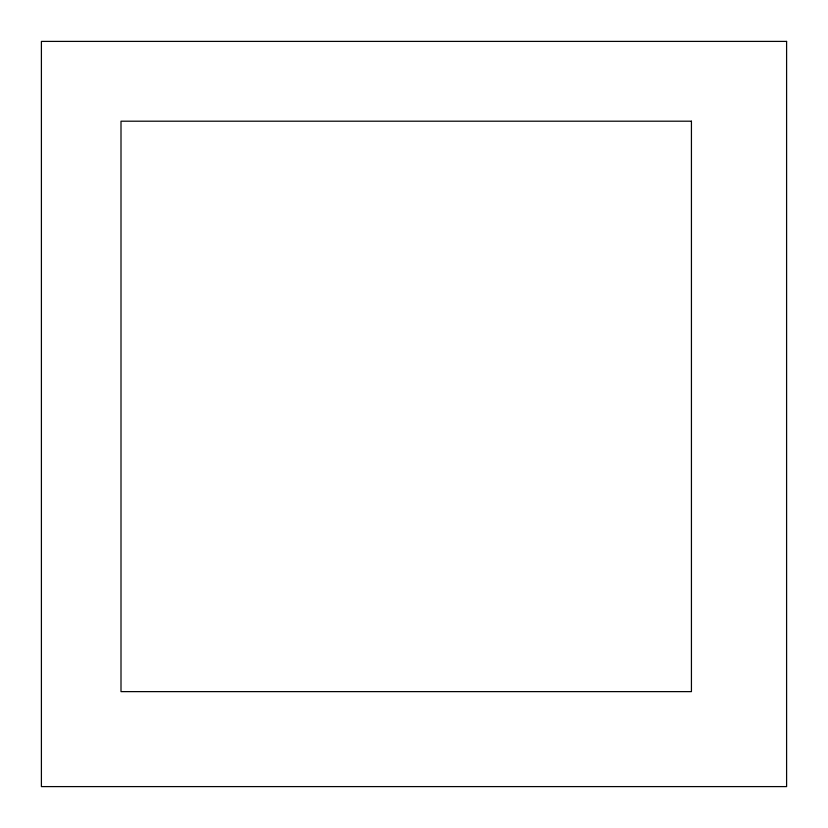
<?xml version="1.0" encoding="UTF-8"?>
<svg xmlns="http://www.w3.org/2000/svg" width="828" height="828" viewBox="0 0 828 828"><rect width="100%" height="100%" fill="white"/><g stroke="black" fill="none" stroke-linecap="round" stroke-linejoin="round"><path stroke-width="1.24" d="M786.6 41.4L41.4 41.4L41.4 786.6L786.6 786.6L786.6 41.4M691.432 121.198L121.002 121.198L121.002 691.628L691.432 691.628L691.432 121.198"/></g></svg>
